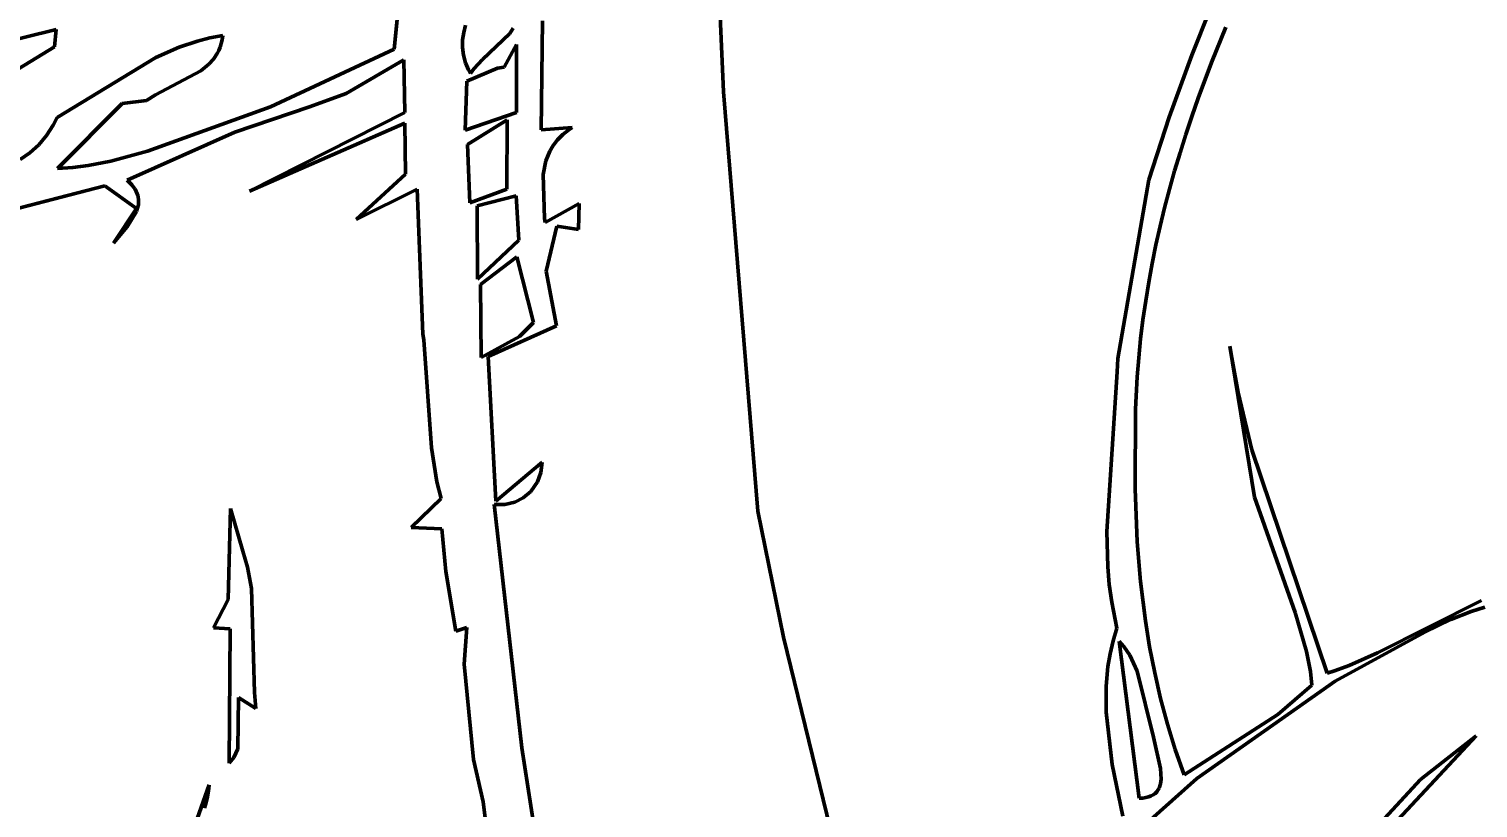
# Model space of a CAD drawing. Header units: millimetres. Extents: x 0 to 11, y 0 to 14.1.
# Drawn here: x 1.66 to 3.266, y 5.822 to 6.686 of the extents above; entities that cross this region are included whole.
import ezdxf

# ---------------------------------------------------------------- set-up
doc = ezdxf.new("R2010")
doc.units = ezdxf.units.MM
doc.layers.add('color#010101ff', color=7, linetype='CONTINUOUS', lineweight=100)
doc.layers.add('color#fefefeff', color=7, linetype='CONTINUOUS', lineweight=100)

msp = doc.modelspace()

# ---------------------------------------------------------------- linework, layer by layer
at = {"layer": 'color#010101ff'}
for p, q in [((2.0734, 6.7475), (2.0648, 6.6637)), ((2.4253, 6.7257), (2.4301, 6.6161)), ((2.9489, 6.6571), (2.9693, 6.708)), ((1.6903, 6.6853), (1.6144, 6.6666)), ((1.6884, 6.6661), (1.6903, 6.6853)), ((2.1408, 6.674), (2.142, 6.6822)), ((2.142, 6.6822), (2.1441, 6.6901)), ((2.193, 6.6811), (2.1628, 6.6523)), ((2.197, 6.6868), (2.193, 6.6811)), ((2.2279, 6.574), (2.2292, 6.695)), ((2.9868, 6.6881), (2.9708, 6.6488)), ((1.5879, 6.6046), (1.6884, 6.6661)), ((1.8267, 6.6657), (1.8009, 6.6543)), ((1.8469, 6.6725), (1.8267, 6.6657)), ((1.8608, 6.676), (1.8469, 6.6725)), ((1.875, 6.6786), (1.8608, 6.676)), ((1.8707, 6.6623), (1.8722, 6.666)), ((1.8722, 6.666), (1.8734, 6.67)), ((1.8734, 6.67), (1.8744, 6.6741)), ((1.8744, 6.6741), (1.875, 6.6786)), ((2.1408, 6.6655), (2.1408, 6.674)), ((2.1418, 6.657), (2.1408, 6.6655)), ((2.1868, 6.6436), (2.2007, 6.6686)), ((2.2007, 6.6686), (2.2007, 6.5933)), ((1.8009, 6.6543), (1.6914, 6.5878)), ((1.8596, 6.6469), (1.8647, 6.6525)), ((1.8647, 6.6525), (1.8689, 6.6589)), ((1.8689, 6.6589), (1.8707, 6.6623)), ((2.0648, 6.6637), (1.9278, 6.5996)), ((2.0117, 6.6145), (2.0755, 6.6516)), ((2.0755, 6.6516), (2.0766, 6.5934)), ((2.144, 6.6486), (2.1418, 6.657)), ((2.1473, 6.6405), (2.144, 6.6486)), ((2.1628, 6.6523), (2.1531, 6.6419)), ((2.9239, 6.5883), (2.9489, 6.6571)), ((2.9708, 6.6488), (2.9559, 6.6091)), ((1.8005, 6.6129), (1.8506, 6.6395)), ((1.8506, 6.6395), (1.8596, 6.6469)), ((2.1454, 6.628), (2.1794, 6.6425)), ((2.1495, 6.6367), (2.1473, 6.6405)), ((2.1531, 6.6419), (2.1495, 6.6367)), ((2.1794, 6.6425), (2.1868, 6.6436)), ((2.1438, 6.5736), (2.1454, 6.628)), ((2.4301, 6.6161), (2.468, 6.1513)), ((1.6919, 6.5313), (1.7636, 6.6035)), ((1.7636, 6.6035), (1.7906, 6.6066)), ((1.7906, 6.6066), (1.8005, 6.6129)), ((1.9712, 6.5995), (2.0117, 6.6145)), ((2.9559, 6.6091), (2.9489, 6.5891)), ((1.6914, 6.5878), (1.6872, 6.5794)), ((1.9278, 6.5996), (1.7916, 6.5505)), ((1.8884, 6.5714), (1.9712, 6.5995)), ((2.0766, 6.5934), (1.9045, 6.506)), ((2.2007, 6.5933), (2.1438, 6.5736)), ((2.1464, 6.5578), (2.1902, 6.5852)), ((2.1902, 6.5852), (2.1897, 6.5084)), ((2.9013, 6.5188), (2.9239, 6.5883)), ((2.9489, 6.5891), (2.9423, 6.569)), ((1.6872, 6.5794), (1.6797, 6.5678)), ((1.7689, 6.5183), (1.8884, 6.5714)), ((1.9045, 6.506), (2.0766, 6.5815)), ((2.0766, 6.5815), (2.0776, 6.5249)), ((2.2624, 6.5766), (2.2279, 6.574)), ((2.2459, 6.5631), (2.2517, 6.5689)), ((2.2517, 6.5689), (2.2585, 6.5742)), ((2.2585, 6.5742), (2.2624, 6.5766)), ((2.9423, 6.569), (2.9359, 6.5488)), ((1.671, 6.5576), (1.6613, 6.5487)), ((1.6797, 6.5678), (1.671, 6.5576)), ((2.1487, 6.4933), (2.1464, 6.5578)), ((2.2373, 6.5503), (2.2411, 6.5569)), ((2.2411, 6.5569), (2.2459, 6.5631)), ((1.6613, 6.5487), (1.6506, 6.5413)), ((1.7508, 6.5393), (1.7258, 6.5346)), ((1.7916, 6.5505), (1.7508, 6.5393)), ((2.2299, 6.5245), (2.233, 6.5397)), ((2.233, 6.5397), (2.2373, 6.5503)), ((2.9359, 6.5488), (2.9298, 6.5286)), ((1.7089, 6.5324), (1.6919, 6.5313)), ((1.7258, 6.5346), (1.7089, 6.5324)), ((2.0776, 6.5249), (2.0227, 6.4746)), ((2.2317, 6.4756), (2.2299, 6.5245)), ((2.9298, 6.5286), (2.9241, 6.5082)), ((1.6108, 6.4773), (1.7443, 6.5122)), ((1.7443, 6.5122), (1.7795, 6.4868)), ((1.7717, 6.5158), (1.7689, 6.5183)), ((1.7741, 6.5132), (1.7717, 6.5158)), ((1.7761, 6.5107), (1.7741, 6.5132)), ((1.7778, 6.5082), (1.7761, 6.5107)), ((1.7792, 6.5057), (1.7778, 6.5082)), ((1.7811, 6.5007), (1.7792, 6.5057)), ((2.0227, 6.4746), (2.0903, 6.5084)), ((2.0903, 6.5084), (2.0969, 6.3475)), ((2.1897, 6.5084), (2.1487, 6.4933)), ((2.8669, 6.3206), (2.9013, 6.5188)), ((2.9241, 6.5082), (2.9188, 6.4878)), ((1.7794, 6.4834), (1.7815, 6.4908)), ((1.7818, 6.4957), (1.7811, 6.5007)), ((1.7815, 6.4908), (1.7818, 6.4957)), ((2.1569, 6.4899), (2.2001, 6.501)), ((2.1574, 6.4086), (2.1569, 6.4899)), ((2.2001, 6.501), (2.203, 6.4516)), ((2.2701, 6.4925), (2.2322, 6.4714)), ((2.2694, 6.4635), (2.2701, 6.4925)), ((2.9188, 6.4878), (2.9138, 6.4672)), ((1.7795, 6.4868), (1.7539, 6.4486)), ((1.7692, 6.4667), (1.7794, 6.4834)), ((2.2322, 6.4714), (2.2317, 6.4756)), ((1.7539, 6.4486), (1.7692, 6.4667)), ((2.2334, 6.4172), (2.2452, 6.4671)), ((2.2452, 6.4671), (2.2694, 6.4635)), ((2.9138, 6.4672), (2.9092, 6.4466)), ((2.203, 6.4516), (2.1574, 6.4086)), ((2.9092, 6.4466), (2.905, 6.4259)), ((2.1608, 6.4024), (2.201, 6.4331)), ((2.201, 6.4331), (2.2192, 6.3603)), ((2.905, 6.4259), (2.9012, 6.4051)), ((2.2448, 6.3567), (2.2334, 6.4172)), ((2.1612, 6.3215), (2.1608, 6.4024)), ((2.9012, 6.4051), (2.8978, 6.3843)), ((2.8978, 6.3843), (2.8948, 6.3634)), ((2.2192, 6.3603), (2.2039, 6.345)), ((2.8948, 6.3634), (2.8922, 6.3423)), ((2.0969, 6.3475), (2.098, 6.3413)), ((2.2039, 6.345), (2.1612, 6.3215)), ((2.1691, 6.3227), (2.2448, 6.3567)), ((2.098, 6.3413), (2.1065, 6.2213)), ((2.8922, 6.3423), (2.8901, 6.3213)), ((3.0184, 6.1666), (2.9911, 6.3341)), ((2.9911, 6.3341), (2.9931, 6.3212)), ((2.1777, 6.1621), (2.1691, 6.3227)), ((2.8662, 6.3056), (2.8669, 6.3206)), ((2.8901, 6.3213), (2.8884, 6.3001)), ((2.9931, 6.3212), (3.0003, 6.2826)), ((2.8547, 6.1287), (2.8662, 6.3056)), ((2.8884, 6.3001), (2.8872, 6.2789)), ((2.8872, 6.2789), (2.8867, 6.2643)), ((3.0003, 6.2826), (3.0156, 6.2191)), ((2.8867, 6.2643), (2.886, 6.1761)), ((2.1065, 6.2213), (2.1121, 6.1837)), ((3.0156, 6.2191), (3.0989, 5.9716)), ((2.229, 6.2056), (2.1777, 6.1621)), ((2.2276, 6.1942), (2.229, 6.2056)), ((2.1121, 6.1837), (2.1171, 6.1652)), ((2.2163, 6.1728), (2.2239, 6.1838)), ((2.2239, 6.1838), (2.2276, 6.1942)), ((2.2081, 6.1659), (2.2163, 6.1728)), ((2.886, 6.1761), (2.8885, 6.1173)), ((3.0636, 6.0387), (3.0184, 6.1666)), ((1.8837, 6.1542), (1.8811, 6.0531)), ((1.8974, 6.1067), (1.8837, 6.1542)), ((2.1171, 6.1652), (2.0838, 6.133)), ((2.2066, 5.8888), (2.1756, 6.1588)), ((2.1756, 6.1588), (2.1787, 6.1585)), ((2.1787, 6.1585), (2.1876, 6.1586)), ((2.1876, 6.1586), (2.1985, 6.1611)), ((2.1985, 6.1611), (2.2081, 6.1659)), ((2.468, 6.1513), (2.4966, 6.0114)), ((2.0838, 6.133), (2.1178, 6.1316)), ((2.1178, 6.1316), (2.1222, 6.0841)), ((2.8558, 6.0895), (2.8547, 6.1287)), ((1.9026, 6.0892), (1.8974, 6.1067)), ((2.8885, 6.1173), (2.8921, 6.0733)), ((1.9068, 6.0655), (1.9026, 6.0892)), ((2.8575, 6.0699), (2.8558, 6.0895)), ((2.1222, 6.0841), (2.1333, 6.0182)), ((2.8921, 6.0733), (2.8976, 6.0296)), ((1.91, 5.9502), (1.9068, 6.0655)), ((2.8602, 6.0504), (2.8575, 6.0699)), ((1.8811, 6.0531), (1.8646, 6.0219)), ((2.8638, 6.031), (2.8602, 6.0504)), ((3.0761, 5.9955), (3.0636, 6.0387)), ((3.1547, 5.9939), (3.2701, 6.0521)), ((3.2584, 6.0399), (3.2361, 6.0311)), ((3.2736, 6.0446), (3.2584, 6.0399)), ((2.1333, 6.0182), (2.1454, 6.022)), ((2.1454, 6.022), (2.1426, 5.9814)), ((2.866, 6.0213), (2.8638, 6.031)), ((2.8976, 6.0296), (2.9022, 6.0007)), ((3.2361, 6.0311), (3.2071, 6.0169)), ((1.8646, 6.0219), (1.8833, 6.0205)), ((1.8833, 6.0205), (1.8822, 5.8716)), ((2.4966, 6.0114), (2.5771, 5.6804)), ((2.8584, 5.993), (2.8617, 6.0072)), ((2.8617, 6.0072), (2.866, 6.0213)), ((2.8683, 6.0068), (2.8907, 5.8327)), ((2.8737, 6.0009), (2.8683, 6.0068)), ((3.2071, 6.0169), (3.1079, 5.9627)), ((2.856, 5.9787), (2.8584, 5.993)), ((2.8803, 5.9913), (2.8737, 6.0009)), ((2.8882, 5.9736), (2.8803, 5.9913)), ((2.9022, 6.0007), (2.9078, 5.9719)), ((3.0803, 5.9733), (3.0761, 5.9955)), ((3.1232, 5.9801), (3.1547, 5.9939)), ((2.1426, 5.9814), (2.1527, 5.8756)), ((2.8541, 5.9571), (2.856, 5.9787)), ((3.0989, 5.9716), (3.1071, 5.9742)), ((3.1071, 5.9742), (3.1232, 5.9801)), ((2.9066, 5.9005), (2.8882, 5.9736)), ((2.9078, 5.9719), (2.9144, 5.9432)), ((3.1079, 5.9627), (3.0392, 5.9142)), ((3.0443, 5.9258), (3.0821, 5.9582)), ((3.0821, 5.9582), (3.0803, 5.9733)), ((1.8916, 5.8875), (1.8926, 5.9444)), ((1.8926, 5.9444), (1.9116, 5.9321)), ((1.9116, 5.9321), (1.91, 5.9502)), ((2.8541, 5.9281), (2.8541, 5.9571)), ((2.9144, 5.9432), (2.9219, 5.9149)), ((2.8607, 5.8701), (2.8541, 5.9281)), ((2.9403, 5.8588), (3.0443, 5.9258)), ((2.9219, 5.9149), (2.9306, 5.8867)), ((3.0392, 5.9142), (2.9545, 5.8546)), ((2.9143, 5.8656), (2.9066, 5.9005)), ((3.2639, 5.9018), (3.0747, 5.6987)), ((3.2023, 5.8537), (3.2639, 5.9018)), ((1.8822, 5.8716), (1.8872, 5.8781)), ((1.8872, 5.8781), (1.8916, 5.8875)), ((2.2331, 5.7179), (2.2066, 5.8888)), ((2.9306, 5.8867), (2.9403, 5.8588)), ((2.1527, 5.8756), (2.1637, 5.8286)), ((2.8723, 5.8129), (2.8607, 5.8701)), ((2.9149, 5.8539), (2.9143, 5.8656)), ((1.8598, 5.8477), (1.8421, 5.7974)), ((1.8591, 5.8409), (1.8598, 5.8477)), ((2.9545, 5.8546), (2.8274, 5.7413)), ((2.9126, 5.8439), (2.9142, 5.8487)), ((2.9142, 5.8487), (2.9149, 5.8539)), ((3.008, 5.6433), (3.2023, 5.8537)), ((1.8566, 5.8279), (1.8581, 5.8343)), ((1.8581, 5.8343), (1.8591, 5.8409)), ((2.8907, 5.8327), (2.8946, 5.833)), ((2.8946, 5.833), (2.898, 5.8335)), ((2.898, 5.8335), (2.9011, 5.8343)), ((2.9011, 5.8343), (2.9038, 5.8353)), ((2.9038, 5.8353), (2.9062, 5.8366)), ((2.9062, 5.8366), (2.9082, 5.8381)), ((2.9082, 5.8381), (2.91, 5.8399)), ((2.91, 5.8399), (2.9114, 5.8418)), ((2.9114, 5.8418), (2.9126, 5.8439)), ((1.8547, 5.8217), (1.8566, 5.8279)), ((2.1637, 5.8286), (2.1928, 5.599))]:
    msp.add_line(p, q, dxfattribs=at)
at = {"layer": 'color#fefefeff'}
for p, q in [((2.0648, 6.6637), (2.0734, 6.7475)), ((2.4301, 6.6161), (2.4253, 6.7257)), ((2.9693, 6.708), (2.9489, 6.6571)), ((1.6144, 6.6666), (1.6903, 6.6853)), ((1.6903, 6.6853), (1.6884, 6.6661)), ((2.142, 6.6822), (2.1408, 6.674)), ((2.1441, 6.6901), (2.142, 6.6822)), ((2.1628, 6.6523), (2.193, 6.6811)), ((2.193, 6.6811), (2.197, 6.6868)), ((2.2292, 6.695), (2.2279, 6.574)), ((2.9708, 6.6488), (2.9868, 6.6881)), ((1.6884, 6.6661), (1.5879, 6.6046)), ((1.8009, 6.6543), (1.8267, 6.6657)), ((1.8267, 6.6657), (1.8469, 6.6725)), ((1.8469, 6.6725), (1.8608, 6.676)), ((1.8608, 6.676), (1.875, 6.6786)), ((1.8722, 6.666), (1.8707, 6.6623)), ((1.8734, 6.67), (1.8722, 6.666)), ((1.8744, 6.6741), (1.8734, 6.67)), ((1.875, 6.6786), (1.8744, 6.6741)), ((2.1408, 6.674), (2.1408, 6.6655)), ((2.1408, 6.6655), (2.1418, 6.657)), ((2.2007, 6.6686), (2.1868, 6.6436)), ((2.2007, 6.5933), (2.2007, 6.6686)), ((1.6914, 6.5878), (1.8009, 6.6543)), ((1.8647, 6.6525), (1.8596, 6.6469)), ((1.8689, 6.6589), (1.8647, 6.6525)), ((1.8707, 6.6623), (1.8689, 6.6589)), ((1.9278, 6.5996), (2.0648, 6.6637)), ((2.0755, 6.6516), (2.0117, 6.6145)), ((2.0766, 6.5934), (2.0755, 6.6516)), ((2.1418, 6.657), (2.144, 6.6486)), ((2.144, 6.6486), (2.1473, 6.6405)), ((2.1531, 6.6419), (2.1628, 6.6523)), ((2.9489, 6.6571), (2.9239, 6.5883)), ((2.9559, 6.6091), (2.9708, 6.6488)), ((1.8506, 6.6395), (1.8005, 6.6129)), ((1.8596, 6.6469), (1.8506, 6.6395)), ((2.1794, 6.6425), (2.1454, 6.628)), ((2.1473, 6.6405), (2.1495, 6.6367)), ((2.1495, 6.6367), (2.1531, 6.6419)), ((2.1868, 6.6436), (2.1794, 6.6425)), ((2.1454, 6.628), (2.1438, 6.5736)), ((2.468, 6.1513), (2.4301, 6.6161)), ((1.7636, 6.6035), (1.6919, 6.5313)), ((1.7906, 6.6066), (1.7636, 6.6035)), ((1.8005, 6.6129), (1.7906, 6.6066)), ((2.0117, 6.6145), (1.9712, 6.5995)), ((2.9489, 6.5891), (2.9559, 6.6091)), ((1.6872, 6.5794), (1.6914, 6.5878)), ((1.7916, 6.5505), (1.9278, 6.5996)), ((1.9712, 6.5995), (1.8884, 6.5714)), ((1.9045, 6.506), (2.0766, 6.5934)), ((2.1438, 6.5736), (2.2007, 6.5933)), ((2.1902, 6.5852), (2.1464, 6.5578)), ((2.1897, 6.5084), (2.1902, 6.5852)), ((2.9239, 6.5883), (2.9013, 6.5188)), ((2.9423, 6.569), (2.9489, 6.5891)), ((1.6797, 6.5678), (1.6872, 6.5794)), ((1.8884, 6.5714), (1.7689, 6.5183)), ((2.0766, 6.5815), (1.9045, 6.506)), ((2.0776, 6.5249), (2.0766, 6.5815)), ((2.2279, 6.574), (2.2624, 6.5766)), ((2.2517, 6.5689), (2.2459, 6.5631)), ((2.2585, 6.5742), (2.2517, 6.5689)), ((2.2624, 6.5766), (2.2585, 6.5742)), ((2.9359, 6.5488), (2.9423, 6.569)), ((1.6613, 6.5487), (1.671, 6.5576)), ((1.671, 6.5576), (1.6797, 6.5678)), ((2.1464, 6.5578), (2.1487, 6.4933)), ((2.2411, 6.5569), (2.2373, 6.5503)), ((2.2459, 6.5631), (2.2411, 6.5569)), ((1.6506, 6.5413), (1.6613, 6.5487)), ((1.7258, 6.5346), (1.7508, 6.5393)), ((1.7508, 6.5393), (1.7916, 6.5505)), ((2.233, 6.5397), (2.2299, 6.5245)), ((2.2373, 6.5503), (2.233, 6.5397)), ((2.9298, 6.5286), (2.9359, 6.5488)), ((1.6919, 6.5313), (1.7089, 6.5324)), ((1.7089, 6.5324), (1.7258, 6.5346)), ((2.0227, 6.4746), (2.0776, 6.5249)), ((2.2299, 6.5245), (2.2317, 6.4756)), ((2.9241, 6.5082), (2.9298, 6.5286)), ((1.7443, 6.5122), (1.6108, 6.4773)), ((1.7795, 6.4868), (1.7443, 6.5122)), ((1.7689, 6.5183), (1.7717, 6.5158)), ((1.7717, 6.5158), (1.7741, 6.5132)), ((1.7741, 6.5132), (1.7761, 6.5107)), ((1.7761, 6.5107), (1.7778, 6.5082)), ((1.7778, 6.5082), (1.7792, 6.5057)), ((1.7792, 6.5057), (1.7811, 6.5007)), ((2.0903, 6.5084), (2.0227, 6.4746)), ((2.0969, 6.3475), (2.0903, 6.5084)), ((2.1487, 6.4933), (2.1897, 6.5084)), ((2.9013, 6.5188), (2.8669, 6.3206)), ((2.9188, 6.4878), (2.9241, 6.5082)), ((1.7815, 6.4908), (1.7794, 6.4834)), ((1.7811, 6.5007), (1.7818, 6.4957)), ((1.7818, 6.4957), (1.7815, 6.4908)), ((2.2001, 6.501), (2.1569, 6.4899)), ((2.1569, 6.4899), (2.1574, 6.4086)), ((2.203, 6.4516), (2.2001, 6.501)), ((2.2322, 6.4714), (2.2701, 6.4925)), ((2.2701, 6.4925), (2.2694, 6.4635)), ((2.9138, 6.4672), (2.9188, 6.4878)), ((1.7539, 6.4486), (1.7795, 6.4868)), ((1.7794, 6.4834), (1.7692, 6.4667)), ((2.2317, 6.4756), (2.2322, 6.4714)), ((1.7692, 6.4667), (1.7539, 6.4486)), ((2.2452, 6.4671), (2.2334, 6.4172)), ((2.2694, 6.4635), (2.2452, 6.4671)), ((2.9092, 6.4466), (2.9138, 6.4672)), ((2.1574, 6.4086), (2.203, 6.4516)), ((2.905, 6.4259), (2.9092, 6.4466)), ((2.201, 6.4331), (2.1608, 6.4024)), ((2.2192, 6.3603), (2.201, 6.4331)), ((2.9012, 6.4051), (2.905, 6.4259)), ((2.2334, 6.4172), (2.2448, 6.3567)), ((2.1608, 6.4024), (2.1612, 6.3215)), ((2.8978, 6.3843), (2.9012, 6.4051)), ((2.8948, 6.3634), (2.8978, 6.3843)), ((2.2039, 6.345), (2.2192, 6.3603)), ((2.8922, 6.3423), (2.8948, 6.3634)), ((2.098, 6.3413), (2.0969, 6.3475)), ((2.1612, 6.3215), (2.2039, 6.345)), ((2.2448, 6.3567), (2.1691, 6.3227)), ((2.1065, 6.2213), (2.098, 6.3413)), ((2.8901, 6.3213), (2.8922, 6.3423)), ((2.9931, 6.3212), (2.9911, 6.3341)), ((2.9911, 6.3341), (3.0184, 6.1666)), ((2.1691, 6.3227), (2.1777, 6.1621)), ((2.8669, 6.3206), (2.8662, 6.3056)), ((2.8884, 6.3001), (2.8901, 6.3213)), ((3.0003, 6.2826), (2.9931, 6.3212)), ((2.8662, 6.3056), (2.8547, 6.1287)), ((2.8872, 6.2789), (2.8884, 6.3001)), ((2.8867, 6.2643), (2.8872, 6.2789)), ((3.0156, 6.2191), (3.0003, 6.2826)), ((2.886, 6.1761), (2.8867, 6.2643)), ((2.1121, 6.1837), (2.1065, 6.2213)), ((3.0989, 5.9716), (3.0156, 6.2191)), ((2.1777, 6.1621), (2.229, 6.2056)), ((2.229, 6.2056), (2.2276, 6.1942)), ((2.1171, 6.1652), (2.1121, 6.1837)), ((2.2239, 6.1838), (2.2163, 6.1728)), ((2.2276, 6.1942), (2.2239, 6.1838)), ((2.2163, 6.1728), (2.2081, 6.1659)), ((2.8885, 6.1173), (2.886, 6.1761)), ((3.0184, 6.1666), (3.0636, 6.0387)), ((1.8811, 6.0531), (1.8837, 6.1542)), ((1.8837, 6.1542), (1.8974, 6.1067)), ((2.0838, 6.133), (2.1171, 6.1652)), ((2.1787, 6.1585), (2.1756, 6.1588)), ((2.1756, 6.1588), (2.2066, 5.8888)), ((2.1876, 6.1586), (2.1787, 6.1585)), ((2.1985, 6.1611), (2.1876, 6.1586)), ((2.2081, 6.1659), (2.1985, 6.1611)), ((2.4966, 6.0114), (2.468, 6.1513)), ((2.1178, 6.1316), (2.0838, 6.133)), ((2.1222, 6.0841), (2.1178, 6.1316)), ((2.8547, 6.1287), (2.8558, 6.0895)), ((1.8974, 6.1067), (1.9026, 6.0892)), ((2.8921, 6.0733), (2.8885, 6.1173)), ((1.9026, 6.0892), (1.9068, 6.0655)), ((2.8558, 6.0895), (2.8575, 6.0699)), ((2.1333, 6.0182), (2.1222, 6.0841)), ((2.8976, 6.0296), (2.8921, 6.0733)), ((1.9068, 6.0655), (1.91, 5.9502)), ((2.8575, 6.0699), (2.8602, 6.0504)), ((1.8646, 6.0219), (1.8811, 6.0531)), ((2.8602, 6.0504), (2.8638, 6.031)), ((3.0636, 6.0387), (3.0761, 5.9955)), ((3.2701, 6.0521), (3.1547, 5.9939)), ((3.2361, 6.0311), (3.2584, 6.0399)), ((3.2584, 6.0399), (3.2736, 6.0446)), ((2.1454, 6.022), (2.1333, 6.0182)), ((2.1426, 5.9814), (2.1454, 6.022)), ((2.8638, 6.031), (2.866, 6.0213)), ((2.9022, 6.0007), (2.8976, 6.0296)), ((3.2071, 6.0169), (3.2361, 6.0311)), ((1.8833, 6.0205), (1.8646, 6.0219)), ((1.8822, 5.8716), (1.8833, 6.0205)), ((2.5771, 5.6804), (2.4966, 6.0114)), ((2.8617, 6.0072), (2.8584, 5.993)), ((2.866, 6.0213), (2.8617, 6.0072)), ((2.8683, 6.0068), (2.8737, 6.0009)), ((2.8907, 5.8327), (2.8683, 6.0068)), ((3.1079, 5.9627), (3.2071, 6.0169)), ((2.8584, 5.993), (2.856, 5.9787)), ((2.8737, 6.0009), (2.8803, 5.9913)), ((2.8803, 5.9913), (2.8882, 5.9736)), ((2.9078, 5.9719), (2.9022, 6.0007)), ((3.0761, 5.9955), (3.0803, 5.9733)), ((3.1547, 5.9939), (3.1232, 5.9801)), ((2.1527, 5.8756), (2.1426, 5.9814)), ((2.856, 5.9787), (2.8541, 5.9571)), ((3.1071, 5.9742), (3.0989, 5.9716)), ((3.1232, 5.9801), (3.1071, 5.9742)), ((2.8882, 5.9736), (2.9066, 5.9005)), ((2.9144, 5.9432), (2.9078, 5.9719)), ((3.0392, 5.9142), (3.1079, 5.9627)), ((3.0821, 5.9582), (3.0443, 5.9258)), ((3.0803, 5.9733), (3.0821, 5.9582)), ((1.8926, 5.9444), (1.8916, 5.8875)), ((1.9116, 5.9321), (1.8926, 5.9444)), ((1.91, 5.9502), (1.9116, 5.9321)), ((2.8541, 5.9571), (2.8541, 5.9281)), ((2.9219, 5.9149), (2.9144, 5.9432)), ((2.8541, 5.9281), (2.8607, 5.8701)), ((3.0443, 5.9258), (2.9403, 5.8588)), ((2.9306, 5.8867), (2.9219, 5.9149)), ((2.9545, 5.8546), (3.0392, 5.9142)), ((2.9066, 5.9005), (2.9143, 5.8656)), ((3.0747, 5.6987), (3.2639, 5.9018)), ((3.2639, 5.9018), (3.2023, 5.8537)), ((1.8872, 5.8781), (1.8822, 5.8716)), ((1.8916, 5.8875), (1.8872, 5.8781)), ((2.2066, 5.8888), (2.2331, 5.7179)), ((2.9403, 5.8588), (2.9306, 5.8867)), ((2.1637, 5.8286), (2.1527, 5.8756)), ((2.8607, 5.8701), (2.8723, 5.8129)), ((2.9143, 5.8656), (2.9149, 5.8539)), ((1.8421, 5.7974), (1.8598, 5.8477)), ((1.8598, 5.8477), (1.8591, 5.8409)), ((2.8274, 5.7413), (2.9545, 5.8546)), ((2.9142, 5.8487), (2.9126, 5.8439)), ((2.9149, 5.8539), (2.9142, 5.8487)), ((3.2023, 5.8537), (3.008, 5.6433)), ((1.8581, 5.8343), (1.8566, 5.8279)), ((1.8591, 5.8409), (1.8581, 5.8343)), ((2.8946, 5.833), (2.8907, 5.8327)), ((2.898, 5.8335), (2.8946, 5.833)), ((2.9011, 5.8343), (2.898, 5.8335)), ((2.9038, 5.8353), (2.9011, 5.8343)), ((2.9062, 5.8366), (2.9038, 5.8353)), ((2.9082, 5.8381), (2.9062, 5.8366)), ((2.91, 5.8399), (2.9082, 5.8381)), ((2.9114, 5.8418), (2.91, 5.8399)), ((2.9126, 5.8439), (2.9114, 5.8418)), ((1.8566, 5.8279), (1.8547, 5.8217)), ((2.1928, 5.599), (2.1637, 5.8286))]:
    msp.add_line(p, q, dxfattribs=at)

doc.saveas('drawing.dxf')
